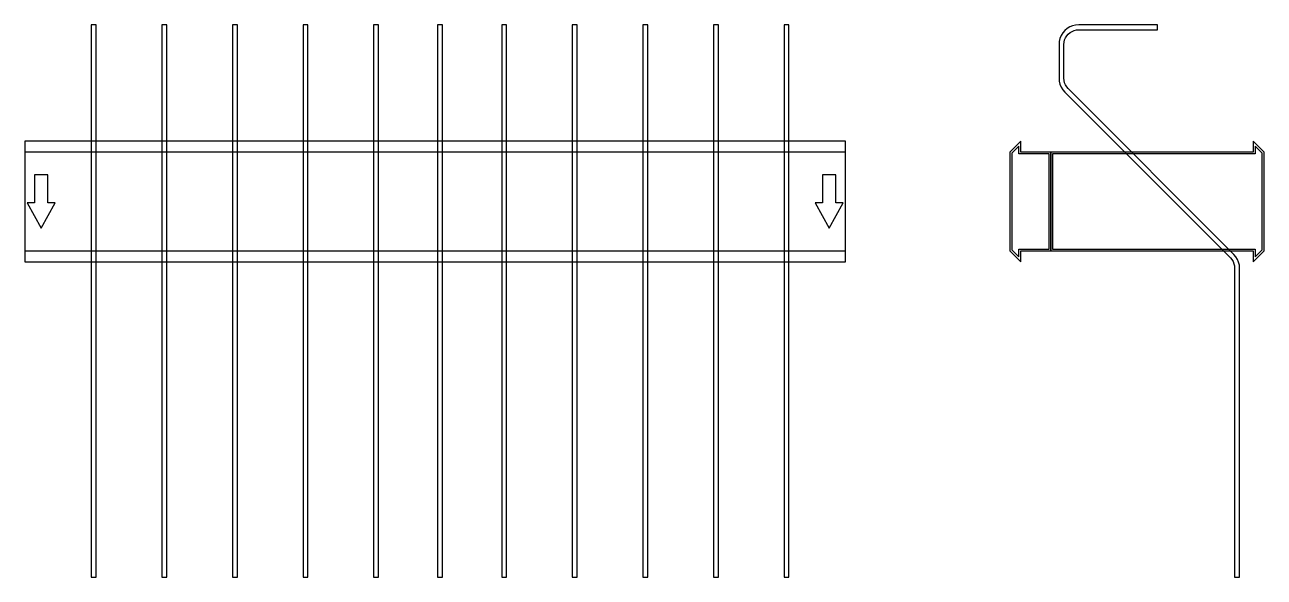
# Model space of a CAD drawing. Extents: x 0 to 1510, y -457 to 215.
import ezdxf

# ---------------------------------------------------------------- set-up
doc = ezdxf.new("R2010")
doc.units = 0
doc.layers.add('Halfen', color=7, linetype='CONTINUOUS')

msp = doc.modelspace()

# ---------------------------------------------------------------- linework, layer by layer
at = {"layer": 'Halfen', "color": 7}
for points in [[(87, -457.177), (87, 215.147), (81, 215.147), (81, -457.177)], [(173, -457.177), (173, 215.147), (167, 215.147), (167, -457.177)], [(259, -457.177), (259, 215.147), (253, 215.147), (253, -457.177)], [(345, -457.177), (345, 215.147), (339, 215.147), (339, -457.177)], [(431, -457.177), (431, 215.147), (425, 215.147), (425, -457.177)], [(509, -457.177), (509, 215.147), (503, 215.147), (503, -457.177)], [(587, -457.177), (587, 215.147), (581, 215.147), (581, -457.177)], [(673, -457.177), (673, 215.147), (667, 215.147), (667, -457.177)], [(759, -457.177), (759, 215.147), (753, 215.147), (753, -457.177)], [(845, -457.177), (845, 215.147), (839, 215.147), (839, -457.177)], [(931, -457.177), (931, 215.147), (925, 215.147), (925, -457.177)], [(1480, -457.177), (1480, -81.213), (1479.705, -77.459), (1478.825, -73.797), (1477.384, -70.317), (1475.416, -67.106), (1472.971, -64.243), (1271.272, 137.456), (1269.438, 139.604), (1267.962, 142.012), (1266.881, 144.621), (1266.222, 147.368), (1266, 150.184), (1266, 191.147), (1266.222, 193.963), (1266.881, 196.71), (1267.962, 199.319), (1269.438, 201.728), (1271.272, 203.875), (1273.42, 205.71), (1275.828, 207.186), (1278.438, 208.266), (1281.184, 208.926), (1284, 209.147), (1380, 209.147), (1380, 215.147), (1284, 215.147), (1280.246, 214.852), (1276.584, 213.973), (1273.104, 212.532), (1269.893, 210.564), (1267.029, 208.118), (1264.584, 205.254), (1262.616, 202.043), (1261.175, 198.564), (1260.295, 194.902), (1260, 191.147), (1260, 150.184), (1260.295, 146.429), (1261.175, 142.767), (1262.616, 139.288), (1264.584, 136.077), (1267.029, 133.213), (1468.728, -68.485), (1470.562, -70.633), (1472.038, -73.041), (1473.119, -75.651), (1473.778, -78.397), (1474, -81.213), (1474, -457.177)], [(0, -73.5), (1000, -73.5), (1000, 73.5), (0, 73.5)], [(1250, -60), (1250, 60), (1213.5, 60), (1213.5, 73.5), (1200, 60), (1200, -60), (1213.5, -73.5), (1213.5, -60)], [(1248, -58), (1248, 58), (1211, 58), (1211, 67.25), (1202.5, 58.75), (1202.5, -58.75), (1211, -67.25), (1211, -58)], [(1510, -60), (1510, 60), (1496.5, 73.5), (1496.5, 60), (1250, 60), (1250, -60), (1496.5, -60), (1496.5, -73.5)], [(1507.5, -58.75), (1507.5, 58.75), (1499, 67.25), (1499, 58), (1252, 58), (1252, -58), (1499, -58), (1499, -67.25)], [(0, -60), (1000, -60), (1000, 60), (0, 60)], [(20, -32.5), (37, -1.5), (28, -1.5), (28, 32.5), (12, 32.5), (12, -1.5), (3, -1.5)], [(980, -32.5), (997, -1.5), (988, -1.5), (988, 32.5), (972, 32.5), (972, -1.5), (963, -1.5)]]:
    msp.add_lwpolyline(points, close=True, dxfattribs=at)

doc.saveas('drawing.dxf')
